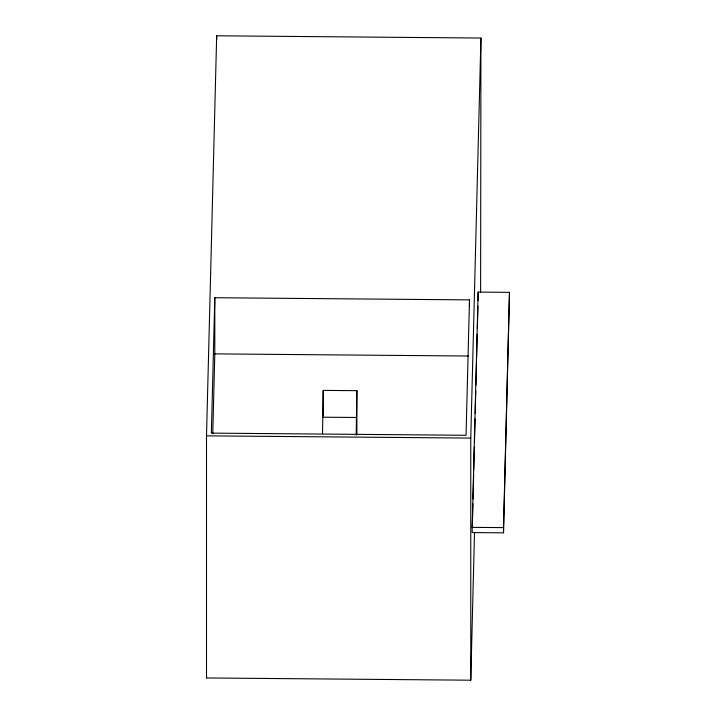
<?xml version="1.0" encoding="UTF-8"?>
<svg xmlns="http://www.w3.org/2000/svg" width="716" height="716" viewBox="0 0 716 716"><rect width="100%" height="100%" fill="white"/><g stroke="black" fill="none" stroke-linecap="round" stroke-linejoin="round"><path stroke-width="1.07" d="M474.511 532.695L470.77 680.2L206.512 677.962L206.512 435.847L216.671 35.8L480.928 38.038L480.615 292.45M214.8 297.731L211.363 433.126L466.053 435.283L469.49 299.888L214.8 297.731L214.8 353.874L212.768 433.78M206.512 677.962L206.566 675.725M322.513 433.717L323.202 390.39L356.881 390.676L356.881 434.728M356.201 435.104L356.881 390.676M470.77 680.2L470.77 438.085L480.928 38.038M472.175 527.361L478.145 292.083L509.488 292.352L503.518 532.829L472.175 532.57L472.175 527.361L503.518 527.62L509.488 292.352M472.318 526.994L472.909 503.572M473.025 499.115L473.643 474.583M473.759 470.126L474.35 446.703M474.466 442.246L475.066 418.833M475.2 413.257L475.773 390.954M475.907 385.378L476.507 361.965M476.623 357.508L477.214 334.086M477.357 328.51L477.921 306.215M478.064 300.639L478.145 292.083M214.8 353.874L468.371 356.022M322.513 417.195L356.201 417.482M206.512 435.847L470.77 438.085M503.518 527.62L503.518 532.829M469.49 299.888L469.49 306.493M323.202 390.39L323.202 415.719M216.671 35.8L216.671 39.147"/></g></svg>
